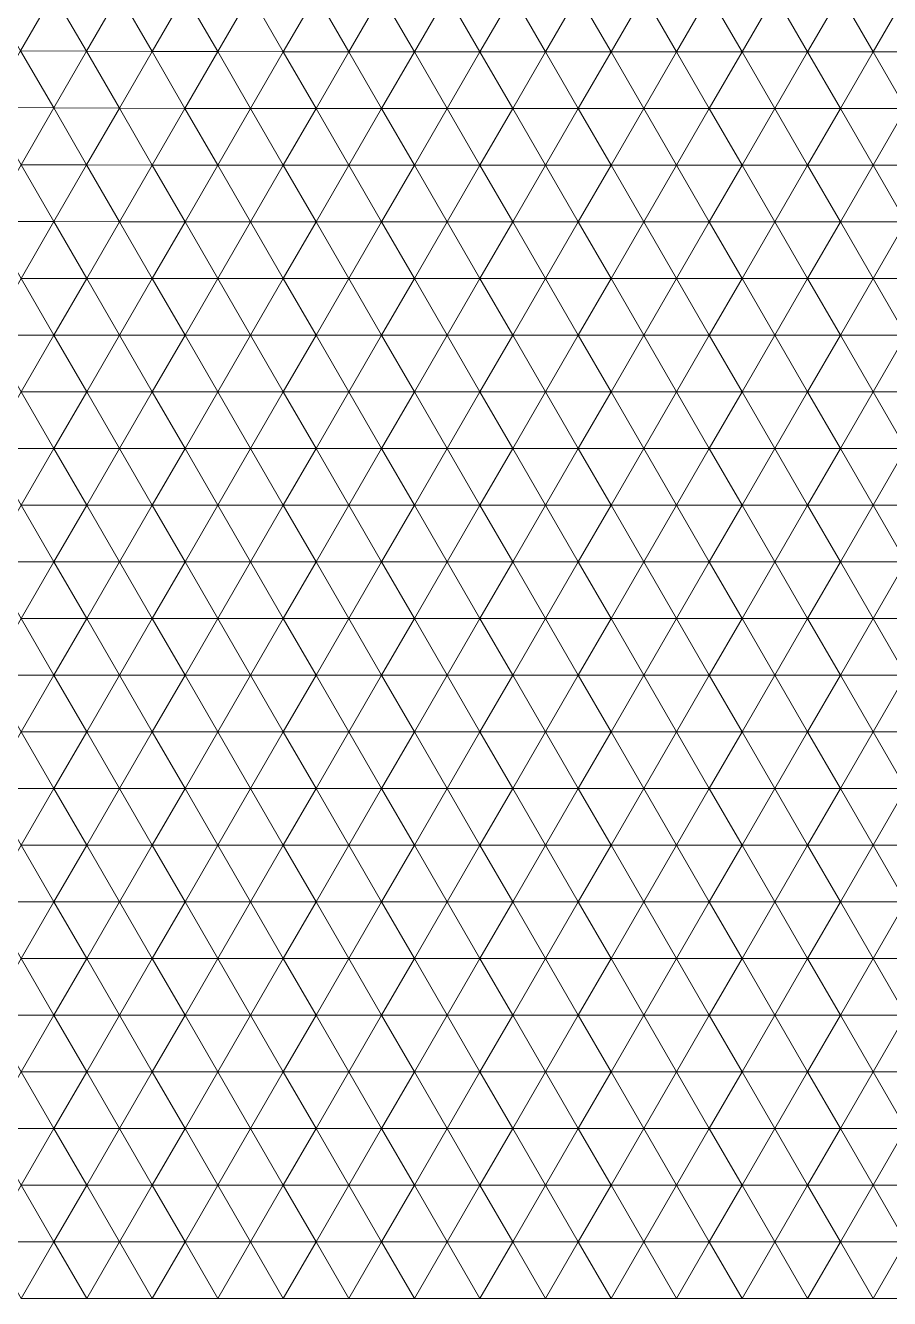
# Model space of a CAD drawing. Extents: x 1.2 to 53.9, y -43.5 to 3.2.
# Drawn here: x 6.82 to 9.461, y -43.174 to -39.283 of the extents above; entities that cross this region are included whole.
import ezdxf

# ---------------------------------------------------------------- set-up
doc = ezdxf.new("R2010")
doc.units = 0
doc.header["$MEASUREMENT"] = 0
doc.layers.add('layer', color=7, linetype='Continuous')

msp = doc.modelspace()

# ---------------------------------------------------------------- linework, layer by layer
at = {"layer": 'layer', "color": 47, "lineweight": 9}
for points in [[(6.7027, -39.1849), (6.8048, -39.3608), (6.9047, -39.1874)], [(6.8048, -39.3608), (7.0061, -39.3622), (6.9047, -39.1874)], [(6.9047, -39.1874), (7.0061, -39.3622), (7.1061, -39.1889)], [(7.0061, -39.3622), (7.2069, -39.363), (7.1061, -39.1889)], [(7.1061, -39.1889), (7.2069, -39.363), (7.307, -39.1898)], [(7.2069, -39.363), (7.4075, -39.3634), (7.307, -39.1898)], [(7.307, -39.1898), (7.4075, -39.3634), (7.5076, -39.1902)], [(7.4075, -39.3634), (7.6079, -39.3636), (7.5076, -39.1902)], [(7.5076, -39.1902), (7.6079, -39.3636), (7.708, -39.1904)], [(7.6079, -39.3636), (7.8082, -39.3637), (7.708, -39.1904)], [(7.708, -39.1904), (7.8082, -39.3637), (7.9083, -39.1905)], [(7.8082, -39.3637), (8.0085, -39.3638), (7.9083, -39.1905)], [(7.9083, -39.1905), (8.0085, -39.3638), (8.1087, -39.1905)], [(8.0085, -39.3638), (8.2088, -39.3638), (8.1087, -39.1905)], [(8.1087, -39.1905), (8.2088, -39.3638), (8.3089, -39.1906)], [(8.2088, -39.3638), (8.4091, -39.3638), (8.3089, -39.1906)], [(8.3089, -39.1906), (8.4091, -39.3638), (8.5092, -39.1906)], [(8.4091, -39.3638), (8.6094, -39.3638), (8.5092, -39.1906)], [(8.5092, -39.1906), (8.6094, -39.3638), (8.7095, -39.1906)], [(8.6094, -39.3638), (8.8097, -39.3638), (8.7095, -39.1906)], [(8.7095, -39.1906), (8.8097, -39.3638), (8.9098, -39.1906)], [(8.8097, -39.3638), (9.0099, -39.3638), (8.9098, -39.1906)], [(8.9098, -39.1906), (9.0099, -39.3638), (9.1101, -39.1906)], [(9.0099, -39.3638), (9.2102, -39.3638), (9.1101, -39.1906)], [(9.1101, -39.1906), (9.2102, -39.3638), (9.3103, -39.1906)], [(9.2102, -39.3638), (9.4105, -39.3638), (9.3103, -39.1906)], [(9.3103, -39.1906), (9.4105, -39.3638), (9.5105, -39.1906)], [(9.4105, -39.3638), (9.6107, -39.3638), (9.5105, -39.1906)], [(6.705, -39.5345), (6.9061, -39.5356), (6.8048, -39.3608)], [(6.8048, -39.3608), (6.9061, -39.5356), (7.0061, -39.3622)], [(6.9061, -39.5356), (7.1068, -39.5363), (7.0061, -39.3622)], [(7.0061, -39.3622), (7.1068, -39.5363), (7.2069, -39.363)], [(7.1068, -39.5363), (7.3073, -39.5367), (7.2069, -39.363)], [(7.2069, -39.363), (7.3073, -39.5367), (7.4075, -39.3634)], [(7.3073, -39.5367), (7.5077, -39.5369), (7.4075, -39.3634)], [(7.4075, -39.3634), (7.5077, -39.5369), (7.6079, -39.3636)], [(7.5077, -39.5369), (7.7081, -39.5369), (7.6079, -39.3636)], [(7.6079, -39.3636), (7.7081, -39.5369), (7.8082, -39.3637)], [(7.7081, -39.5369), (7.9084, -39.537), (7.8082, -39.3637)], [(7.8082, -39.3637), (7.9084, -39.537), (8.0085, -39.3638)], [(7.9084, -39.537), (8.1087, -39.537), (8.0085, -39.3638)], [(8.0085, -39.3638), (8.1087, -39.537), (8.2088, -39.3638)], [(8.1087, -39.537), (8.3089, -39.537), (8.2088, -39.3638)], [(8.2088, -39.3638), (8.3089, -39.537), (8.4091, -39.3638)], [(8.3089, -39.537), (8.5092, -39.537), (8.4091, -39.3638)], [(8.4091, -39.3638), (8.5092, -39.537), (8.6094, -39.3638)], [(8.5092, -39.537), (8.7095, -39.537), (8.6094, -39.3638)], [(8.6094, -39.3638), (8.7095, -39.537), (8.8097, -39.3638)], [(8.7095, -39.537), (8.9098, -39.537), (8.8097, -39.3638)], [(8.8097, -39.3638), (8.9098, -39.537), (9.0099, -39.3638)], [(8.9098, -39.537), (9.1101, -39.537), (9.0099, -39.3638)], [(9.0099, -39.3638), (9.1101, -39.537), (9.2102, -39.3638)], [(9.1101, -39.537), (9.3103, -39.537), (9.2102, -39.3638)], [(9.2102, -39.3638), (9.3103, -39.537), (9.4105, -39.3638)], [(9.3103, -39.537), (9.5106, -39.537), (9.4105, -39.3638)], [(9.4105, -39.3638), (9.5106, -39.537), (9.6107, -39.3638)], [(6.705, -39.5345), (6.8062, -39.7091), (6.9061, -39.5356)], [(6.8062, -39.7091), (7.0068, -39.7096), (6.9061, -39.5356)], [(6.9061, -39.5356), (7.0068, -39.7096), (7.1068, -39.5363)], [(7.0068, -39.7096), (7.2072, -39.7099), (7.1068, -39.5363)], [(7.1068, -39.5363), (7.2072, -39.7099), (7.3073, -39.5367)], [(7.2072, -39.7099), (7.4076, -39.7101), (7.3073, -39.5367)], [(7.3073, -39.5367), (7.4076, -39.7101), (7.5077, -39.5369)], [(7.4076, -39.7101), (7.6079, -39.7102), (7.5077, -39.5369)], [(7.5077, -39.5369), (7.6079, -39.7102), (7.7081, -39.5369)], [(7.6079, -39.7102), (7.8082, -39.7102), (7.7081, -39.5369)], [(7.7081, -39.5369), (7.8082, -39.7102), (7.9084, -39.537)], [(7.8082, -39.7102), (8.0085, -39.7102), (7.9084, -39.537)], [(7.9084, -39.537), (8.0085, -39.7102), (8.1087, -39.537)], [(8.0085, -39.7102), (8.2088, -39.7102), (8.1087, -39.537)], [(8.1087, -39.537), (8.2088, -39.7102), (8.3089, -39.537)], [(8.2088, -39.7102), (8.4091, -39.7102), (8.3089, -39.537)], [(8.3089, -39.537), (8.4091, -39.7102), (8.5092, -39.537)], [(8.4091, -39.7102), (8.6094, -39.7102), (8.5092, -39.537)], [(8.5092, -39.537), (8.6094, -39.7102), (8.7095, -39.537)], [(8.6094, -39.7102), (8.8097, -39.7102), (8.7095, -39.537)], [(8.7095, -39.537), (8.8097, -39.7102), (8.9098, -39.537)], [(8.8097, -39.7102), (9.0099, -39.7102), (8.9098, -39.537)], [(8.9098, -39.537), (9.0099, -39.7102), (9.1101, -39.537)], [(9.0099, -39.7102), (9.2102, -39.7102), (9.1101, -39.537)], [(9.1101, -39.537), (9.2102, -39.7102), (9.3103, -39.537)], [(9.2102, -39.7102), (9.4105, -39.7102), (9.3103, -39.537)], [(9.3103, -39.537), (9.4105, -39.7102), (9.5106, -39.537)], [(9.4105, -39.7102), (9.6108, -39.7102), (9.5106, -39.537)], [(6.7063, -39.8826), (6.9067, -39.883), (6.8062, -39.7091)], [(6.8062, -39.7091), (6.9067, -39.883), (7.0068, -39.7096)], [(6.9067, -39.883), (7.1071, -39.8832), (7.0068, -39.7096)], [(7.0068, -39.7096), (7.1071, -39.8832), (7.2072, -39.7099)], [(7.1071, -39.8832), (7.3075, -39.8833), (7.2072, -39.7099)], [(7.2072, -39.7099), (7.3075, -39.8833), (7.4076, -39.7101)], [(7.3075, -39.8833), (7.5078, -39.8834), (7.4076, -39.7101)], [(7.4076, -39.7101), (7.5078, -39.8834), (7.6079, -39.7102)], [(7.5078, -39.8834), (7.7081, -39.8834), (7.6079, -39.7102)], [(7.6079, -39.7102), (7.7081, -39.8834), (7.8082, -39.7102)], [(7.7081, -39.8834), (7.9084, -39.8834), (7.8082, -39.7102)], [(7.8082, -39.7102), (7.9084, -39.8834), (8.0085, -39.7102)], [(7.9084, -39.8834), (8.1087, -39.8834), (8.0085, -39.7102)], [(8.0085, -39.7102), (8.1087, -39.8834), (8.2088, -39.7102)], [(8.1087, -39.8834), (8.3089, -39.8834), (8.2088, -39.7102)], [(8.2088, -39.7102), (8.3089, -39.8834), (8.4091, -39.7102)], [(8.3089, -39.8834), (8.5092, -39.8834), (8.4091, -39.7102)], [(8.4091, -39.7102), (8.5092, -39.8834), (8.6094, -39.7102)], [(8.5092, -39.8834), (8.7095, -39.8834), (8.6094, -39.7102)], [(8.6094, -39.7102), (8.7095, -39.8834), (8.8097, -39.7102)], [(8.7095, -39.8834), (8.9098, -39.8834), (8.8097, -39.7102)], [(8.8097, -39.7102), (8.9098, -39.8834), (9.0099, -39.7102)], [(8.9098, -39.8834), (9.1101, -39.8834), (9.0099, -39.7102)], [(9.0099, -39.7102), (9.1101, -39.8834), (9.2102, -39.7102)], [(9.1101, -39.8834), (9.3104, -39.8834), (9.2102, -39.7102)], [(9.2102, -39.7102), (9.3104, -39.8834), (9.4105, -39.7102)], [(9.3104, -39.8834), (9.5106, -39.8834), (9.4105, -39.7102)], [(9.4105, -39.7102), (9.5106, -39.8834), (9.6108, -39.7102)], [(6.7063, -39.8826), (6.8067, -40.0563), (6.9067, -39.883)], [(6.8067, -40.0563), (7.007, -40.0564), (6.9067, -39.883)], [(6.9067, -39.883), (7.007, -40.0564), (7.1071, -39.8832)], [(7.007, -40.0564), (7.2073, -40.0565), (7.1071, -39.8832)], [(7.1071, -39.8832), (7.2073, -40.0565), (7.3075, -39.8833)], [(7.2073, -40.0565), (7.4077, -40.0566), (7.3075, -39.8833)], [(7.3075, -39.8833), (7.4077, -40.0566), (7.5078, -39.8834)], [(7.4077, -40.0566), (7.6079, -40.0566), (7.5078, -39.8834)], [(7.5078, -39.8834), (7.6079, -40.0566), (7.7081, -39.8834)], [(7.6079, -40.0566), (7.8082, -40.0566), (7.7081, -39.8834)], [(7.7081, -39.8834), (7.8082, -40.0566), (7.9084, -39.8834)], [(7.8082, -40.0566), (8.0085, -40.0566), (7.9084, -39.8834)], [(7.9084, -39.8834), (8.0085, -40.0566), (8.1087, -39.8834)], [(8.0085, -40.0566), (8.2088, -40.0566), (8.1087, -39.8834)], [(8.1087, -39.8834), (8.2088, -40.0566), (8.3089, -39.8834)], [(8.2088, -40.0566), (8.4091, -40.0566), (8.3089, -39.8834)], [(8.3089, -39.8834), (8.4091, -40.0566), (8.5092, -39.8834)], [(8.4091, -40.0566), (8.6094, -40.0566), (8.5092, -39.8834)], [(8.5092, -39.8834), (8.6094, -40.0566), (8.7095, -39.8834)], [(8.6094, -40.0566), (8.8097, -40.0566), (8.7095, -39.8834)], [(8.7095, -39.8834), (8.8097, -40.0566), (8.9098, -39.8834)], [(8.8097, -40.0566), (9.0099, -40.0566), (8.9098, -39.8834)], [(8.9098, -39.8834), (9.0099, -40.0566), (9.1101, -39.8834)], [(9.0099, -40.0566), (9.2102, -40.0566), (9.1101, -39.8834)], [(9.1101, -39.8834), (9.2102, -40.0566), (9.3104, -39.8834)], [(9.2102, -40.0566), (9.4105, -40.0566), (9.3104, -39.8834)], [(9.3104, -39.8834), (9.4105, -40.0566), (9.5106, -39.8834)], [(9.4105, -40.0566), (9.6108, -40.0566), (9.5106, -39.8834)], [(6.7066, -40.2296), (6.9069, -40.2297), (6.8067, -40.0563)], [(6.8067, -40.0563), (6.9069, -40.2297), (7.007, -40.0564)], [(6.9069, -40.2297), (7.1072, -40.2298), (7.007, -40.0564)], [(7.007, -40.0564), (7.1072, -40.2298), (7.2073, -40.0565)], [(7.1072, -40.2298), (7.3075, -40.2298), (7.2073, -40.0565)], [(7.2073, -40.0565), (7.3075, -40.2298), (7.4077, -40.0566)], [(7.3075, -40.2298), (7.5078, -40.2298), (7.4077, -40.0566)], [(7.4077, -40.0566), (7.5078, -40.2298), (7.6079, -40.0566)], [(7.5078, -40.2298), (7.7081, -40.2298), (7.6079, -40.0566)], [(7.6079, -40.0566), (7.7081, -40.2298), (7.8082, -40.0566)], [(7.7081, -40.2298), (7.9084, -40.2298), (7.8082, -40.0566)], [(7.8082, -40.0566), (7.9084, -40.2298), (8.0085, -40.0566)], [(7.9084, -40.2298), (8.1087, -40.2298), (8.0085, -40.0566)], [(8.0085, -40.0566), (8.1087, -40.2298), (8.2088, -40.0566)], [(8.1087, -40.2298), (8.3089, -40.2298), (8.2088, -40.0566)], [(8.2088, -40.0566), (8.3089, -40.2298), (8.4091, -40.0566)], [(8.3089, -40.2298), (8.5092, -40.2298), (8.4091, -40.0566)], [(8.4091, -40.0566), (8.5092, -40.2298), (8.6094, -40.0566)], [(8.5092, -40.2298), (8.7095, -40.2298), (8.6094, -40.0566)], [(8.6094, -40.0566), (8.7095, -40.2298), (8.8097, -40.0566)], [(8.7095, -40.2298), (8.9098, -40.2298), (8.8097, -40.0566)], [(8.8097, -40.0566), (8.9098, -40.2298), (9.0099, -40.0566)], [(8.9098, -40.2298), (9.1101, -40.2298), (9.0099, -40.0566)], [(9.0099, -40.0566), (9.1101, -40.2298), (9.2102, -40.0566)], [(9.1101, -40.2298), (9.3104, -40.2298), (9.2102, -40.0566)], [(9.2102, -40.0566), (9.3104, -40.2298), (9.4105, -40.0566)], [(9.3104, -40.2298), (9.5107, -40.2298), (9.4105, -40.0566)], [(9.4105, -40.0566), (9.5107, -40.2298), (9.6108, -40.0566)], [(6.7066, -40.2296), (6.8068, -40.4029), (6.9069, -40.2297)], [(6.8068, -40.4029), (7.0071, -40.403), (6.9069, -40.2297)], [(6.9069, -40.2297), (7.0071, -40.403), (7.1072, -40.2298)], [(7.0071, -40.403), (7.2074, -40.403), (7.1072, -40.2298)], [(7.1072, -40.2298), (7.2074, -40.403), (7.3075, -40.2298)], [(7.2074, -40.403), (7.4077, -40.403), (7.3075, -40.2298)], [(7.3075, -40.2298), (7.4077, -40.403), (7.5078, -40.2298)], [(7.4077, -40.403), (7.6079, -40.403), (7.5078, -40.2298)], [(7.5078, -40.2298), (7.6079, -40.403), (7.7081, -40.2298)], [(7.6079, -40.403), (7.8082, -40.403), (7.7081, -40.2298)], [(7.7081, -40.2298), (7.8082, -40.403), (7.9084, -40.2298)], [(7.8082, -40.403), (8.0085, -40.403), (7.9084, -40.2298)], [(7.9084, -40.2298), (8.0085, -40.403), (8.1087, -40.2298)], [(8.0085, -40.403), (8.2088, -40.403), (8.1087, -40.2298)], [(8.1087, -40.2298), (8.2088, -40.403), (8.3089, -40.2298)], [(8.2088, -40.403), (8.4091, -40.403), (8.3089, -40.2298)], [(8.3089, -40.2298), (8.4091, -40.403), (8.5092, -40.2298)], [(8.4091, -40.403), (8.6094, -40.403), (8.5092, -40.2298)], [(8.5092, -40.2298), (8.6094, -40.403), (8.7095, -40.2298)], [(8.6094, -40.403), (8.8097, -40.403), (8.7095, -40.2298)], [(8.7095, -40.2298), (8.8097, -40.403), (8.9098, -40.2298)], [(8.8097, -40.403), (9.0099, -40.403), (8.9098, -40.2298)], [(8.9098, -40.2298), (9.0099, -40.403), (9.1101, -40.2298)], [(9.0099, -40.403), (9.2102, -40.403), (9.1101, -40.2298)], [(9.1101, -40.2298), (9.2102, -40.403), (9.3104, -40.2298)], [(9.2102, -40.403), (9.4105, -40.403), (9.3104, -40.2298)], [(9.3104, -40.2298), (9.4105, -40.403), (9.5107, -40.2298)], [(9.4105, -40.403), (9.6108, -40.403), (9.5107, -40.2298)], [(6.7067, -40.5762), (6.907, -40.5762), (6.8068, -40.4029)], [(6.8068, -40.4029), (6.907, -40.5762), (7.0071, -40.403)], [(6.907, -40.5762), (7.1072, -40.5762), (7.0071, -40.403)], [(7.0071, -40.403), (7.1072, -40.5762), (7.2074, -40.403)], [(7.1072, -40.5762), (7.3075, -40.5762), (7.2074, -40.403)], [(7.2074, -40.403), (7.3075, -40.5762), (7.4077, -40.403)], [(7.3075, -40.5762), (7.5078, -40.5762), (7.4077, -40.403)], [(7.4077, -40.403), (7.5078, -40.5762), (7.6079, -40.403)], [(7.5078, -40.5762), (7.7081, -40.5762), (7.6079, -40.403)], [(7.6079, -40.403), (7.7081, -40.5762), (7.8082, -40.403)], [(7.7081, -40.5762), (7.9084, -40.5762), (7.8082, -40.403)], [(7.8082, -40.403), (7.9084, -40.5762), (8.0085, -40.403)], [(7.9084, -40.5762), (8.1087, -40.5762), (8.0085, -40.403)], [(8.0085, -40.403), (8.1087, -40.5762), (8.2088, -40.403)], [(8.1087, -40.5762), (8.3089, -40.5762), (8.2088, -40.403)], [(8.2088, -40.403), (8.3089, -40.5762), (8.4091, -40.403)], [(8.3089, -40.5762), (8.5092, -40.5762), (8.4091, -40.403)], [(8.4091, -40.403), (8.5092, -40.5762), (8.6094, -40.403)], [(8.5092, -40.5762), (8.7095, -40.5762), (8.6094, -40.403)], [(8.6094, -40.403), (8.7095, -40.5762), (8.8097, -40.403)], [(8.7095, -40.5762), (8.9098, -40.5762), (8.8097, -40.403)], [(8.8097, -40.403), (8.9098, -40.5762), (9.0099, -40.403)], [(8.9098, -40.5762), (9.1101, -40.5762), (9.0099, -40.403)], [(9.0099, -40.403), (9.1101, -40.5762), (9.2102, -40.403)], [(9.1101, -40.5762), (9.3104, -40.5762), (9.2102, -40.403)], [(9.2102, -40.403), (9.3104, -40.5762), (9.4105, -40.403)], [(9.3104, -40.5762), (9.5107, -40.5762), (9.4105, -40.403)], [(9.4105, -40.403), (9.5107, -40.5762), (9.6108, -40.403)], [(6.7067, -40.5762), (6.8068, -40.7494), (6.907, -40.5762)], [(6.8068, -40.7494), (7.0071, -40.7494), (6.907, -40.5762)], [(6.907, -40.5762), (7.0071, -40.7494), (7.1072, -40.5762)], [(7.0071, -40.7494), (7.2074, -40.7494), (7.1072, -40.5762)], [(7.1072, -40.5762), (7.2074, -40.7494), (7.3075, -40.5762)], [(7.2074, -40.7494), (7.4077, -40.7494), (7.3075, -40.5762)], [(7.3075, -40.5762), (7.4077, -40.7494), (7.5078, -40.5762)], [(7.4077, -40.7494), (7.6079, -40.7494), (7.5078, -40.5762)], [(7.5078, -40.5762), (7.6079, -40.7494), (7.7081, -40.5762)], [(7.6079, -40.7494), (7.8082, -40.7494), (7.7081, -40.5762)], [(7.7081, -40.5762), (7.8082, -40.7494), (7.9084, -40.5762)], [(7.8082, -40.7494), (8.0085, -40.7494), (7.9084, -40.5762)], [(7.9084, -40.5762), (8.0085, -40.7494), (8.1087, -40.5762)], [(8.0085, -40.7494), (8.2088, -40.7494), (8.1087, -40.5762)], [(8.1087, -40.5762), (8.2088, -40.7494), (8.3089, -40.5762)], [(8.2088, -40.7494), (8.4091, -40.7494), (8.3089, -40.5762)], [(8.3089, -40.5762), (8.4091, -40.7494), (8.5092, -40.5762)], [(8.4091, -40.7494), (8.6094, -40.7494), (8.5092, -40.5762)], [(8.5092, -40.5762), (8.6094, -40.7494), (8.7095, -40.5762)], [(8.6094, -40.7494), (8.8097, -40.7494), (8.7095, -40.5762)], [(8.7095, -40.5762), (8.8097, -40.7494), (8.9098, -40.5762)], [(8.8097, -40.7494), (9.0099, -40.7494), (8.9098, -40.5762)], [(8.9098, -40.5762), (9.0099, -40.7494), (9.1101, -40.5762)], [(9.0099, -40.7494), (9.2102, -40.7494), (9.1101, -40.5762)], [(9.1101, -40.5762), (9.2102, -40.7494), (9.3104, -40.5762)], [(9.2102, -40.7494), (9.4105, -40.7494), (9.3104, -40.5762)], [(9.3104, -40.5762), (9.4105, -40.7494), (9.5107, -40.5762)], [(9.4105, -40.7494), (9.6108, -40.7494), (9.5107, -40.5762)], [(6.7067, -40.9226), (6.907, -40.9226), (6.8068, -40.7494)], [(6.8068, -40.7494), (6.907, -40.9226), (7.0071, -40.7494)], [(6.907, -40.9226), (7.1072, -40.9226), (7.0071, -40.7494)], [(7.0071, -40.7494), (7.1072, -40.9226), (7.2074, -40.7494)], [(7.1072, -40.9226), (7.3075, -40.9226), (7.2074, -40.7494)], [(7.2074, -40.7494), (7.3075, -40.9226), (7.4077, -40.7494)], [(7.3075, -40.9226), (7.5078, -40.9226), (7.4077, -40.7494)], [(7.4077, -40.7494), (7.5078, -40.9226), (7.6079, -40.7494)], [(7.5078, -40.9226), (7.7081, -40.9226), (7.6079, -40.7494)], [(7.6079, -40.7494), (7.7081, -40.9226), (7.8082, -40.7494)], [(7.7081, -40.9226), (7.9084, -40.9226), (7.8082, -40.7494)], [(7.8082, -40.7494), (7.9084, -40.9226), (8.0085, -40.7494)], [(7.9084, -40.9226), (8.1087, -40.9226), (8.0085, -40.7494)], [(8.0085, -40.7494), (8.1087, -40.9226), (8.2088, -40.7494)], [(8.1087, -40.9226), (8.3089, -40.9226), (8.2088, -40.7494)], [(8.2088, -40.7494), (8.3089, -40.9226), (8.4091, -40.7494)], [(8.3089, -40.9226), (8.5092, -40.9226), (8.4091, -40.7494)], [(8.4091, -40.7494), (8.5092, -40.9226), (8.6094, -40.7494)], [(8.5092, -40.9226), (8.7095, -40.9226), (8.6094, -40.7494)], [(8.6094, -40.7494), (8.7095, -40.9226), (8.8097, -40.7494)], [(8.7095, -40.9226), (8.9098, -40.9226), (8.8097, -40.7494)], [(8.8097, -40.7494), (8.9098, -40.9226), (9.0099, -40.7494)], [(8.9098, -40.9226), (9.1101, -40.9226), (9.0099, -40.7494)], [(9.0099, -40.7494), (9.1101, -40.9226), (9.2102, -40.7494)], [(9.1101, -40.9226), (9.3104, -40.9226), (9.2102, -40.7494)], [(9.2102, -40.7494), (9.3104, -40.9226), (9.4105, -40.7494)], [(9.3104, -40.9226), (9.5107, -40.9226), (9.4105, -40.7494)], [(9.4105, -40.7494), (9.5107, -40.9226), (9.6108, -40.7494)], [(6.7067, -40.9226), (6.8068, -41.0958), (6.907, -40.9226)], [(6.8068, -41.0958), (7.0071, -41.0958), (6.907, -40.9226)], [(6.907, -40.9226), (7.0071, -41.0958), (7.1072, -40.9226)], [(7.0071, -41.0958), (7.2074, -41.0958), (7.1072, -40.9226)], [(7.1072, -40.9226), (7.2074, -41.0958), (7.3075, -40.9226)], [(7.2074, -41.0958), (7.4077, -41.0958), (7.3075, -40.9226)], [(7.3075, -40.9226), (7.4077, -41.0958), (7.5078, -40.9226)], [(7.4077, -41.0958), (7.6079, -41.0958), (7.5078, -40.9226)], [(7.5078, -40.9226), (7.6079, -41.0958), (7.7081, -40.9226)], [(7.6079, -41.0958), (7.8082, -41.0958), (7.7081, -40.9226)], [(7.7081, -40.9226), (7.8082, -41.0958), (7.9084, -40.9226)], [(7.8082, -41.0958), (8.0085, -41.0958), (7.9084, -40.9226)], [(7.9084, -40.9226), (8.0085, -41.0958), (8.1087, -40.9226)], [(8.0085, -41.0958), (8.2088, -41.0958), (8.1087, -40.9226)], [(8.1087, -40.9226), (8.2088, -41.0958), (8.3089, -40.9226)], [(8.2088, -41.0958), (8.4091, -41.0958), (8.3089, -40.9226)], [(8.3089, -40.9226), (8.4091, -41.0958), (8.5092, -40.9226)], [(8.4091, -41.0958), (8.6094, -41.0958), (8.5092, -40.9226)], [(8.5092, -40.9226), (8.6094, -41.0958), (8.7095, -40.9226)], [(8.6094, -41.0958), (8.8097, -41.0958), (8.7095, -40.9226)], [(8.7095, -40.9226), (8.8097, -41.0958), (8.9098, -40.9226)], [(8.8097, -41.0958), (9.0099, -41.0958), (8.9098, -40.9226)], [(8.9098, -40.9226), (9.0099, -41.0958), (9.1101, -40.9226)], [(9.0099, -41.0958), (9.2102, -41.0958), (9.1101, -40.9226)], [(9.1101, -40.9226), (9.2102, -41.0958), (9.3104, -40.9226)], [(9.2102, -41.0958), (9.4105, -41.0958), (9.3104, -40.9226)], [(9.3104, -40.9226), (9.4105, -41.0958), (9.5107, -40.9226)], [(9.4105, -41.0958), (9.6108, -41.0958), (9.5107, -40.9226)], [(6.7067, -41.269), (6.907, -41.269), (6.8068, -41.0958)], [(6.8068, -41.0958), (6.907, -41.269), (7.0071, -41.0958)], [(6.907, -41.269), (7.1072, -41.269), (7.0071, -41.0958)], [(7.0071, -41.0958), (7.1072, -41.269), (7.2074, -41.0958)], [(7.1072, -41.269), (7.3075, -41.269), (7.2074, -41.0958)], [(7.2074, -41.0958), (7.3075, -41.269), (7.4077, -41.0958)], [(7.3075, -41.269), (7.5078, -41.269), (7.4077, -41.0958)], [(7.4077, -41.0958), (7.5078, -41.269), (7.6079, -41.0958)], [(7.5078, -41.269), (7.7081, -41.269), (7.6079, -41.0958)], [(7.6079, -41.0958), (7.7081, -41.269), (7.8082, -41.0958)], [(7.7081, -41.269), (7.9084, -41.269), (7.8082, -41.0958)], [(7.8082, -41.0958), (7.9084, -41.269), (8.0085, -41.0958)], [(7.9084, -41.269), (8.1087, -41.269), (8.0085, -41.0958)], [(8.0085, -41.0958), (8.1087, -41.269), (8.2088, -41.0958)], [(8.1087, -41.269), (8.3089, -41.269), (8.2088, -41.0958)], [(8.2088, -41.0958), (8.3089, -41.269), (8.4091, -41.0958)], [(8.3089, -41.269), (8.5092, -41.269), (8.4091, -41.0958)], [(8.4091, -41.0958), (8.5092, -41.269), (8.6094, -41.0958)], [(8.5092, -41.269), (8.7095, -41.269), (8.6094, -41.0958)], [(8.6094, -41.0958), (8.7095, -41.269), (8.8097, -41.0958)], [(8.7095, -41.269), (8.9098, -41.269), (8.8097, -41.0958)], [(8.8097, -41.0958), (8.9098, -41.269), (9.0099, -41.0958)], [(8.9098, -41.269), (9.1101, -41.269), (9.0099, -41.0958)], [(9.0099, -41.0958), (9.1101, -41.269), (9.2102, -41.0958)], [(9.1101, -41.269), (9.3104, -41.269), (9.2102, -41.0958)], [(9.2102, -41.0958), (9.3104, -41.269), (9.4105, -41.0958)], [(9.3104, -41.269), (9.5107, -41.269), (9.4105, -41.0958)], [(9.4105, -41.0958), (9.5107, -41.269), (9.6108, -41.0958)], [(6.7067, -41.269), (6.8068, -41.4422), (6.907, -41.269)], [(6.8068, -41.4422), (7.0071, -41.4422), (6.907, -41.269)], [(6.907, -41.269), (7.0071, -41.4422), (7.1072, -41.269)], [(7.0071, -41.4422), (7.2074, -41.4422), (7.1072, -41.269)], [(7.1072, -41.269), (7.2074, -41.4422), (7.3075, -41.269)], [(7.2074, -41.4422), (7.4077, -41.4422), (7.3075, -41.269)], [(7.3075, -41.269), (7.4077, -41.4422), (7.5078, -41.269)], [(7.4077, -41.4422), (7.6079, -41.4422), (7.5078, -41.269)], [(7.5078, -41.269), (7.6079, -41.4422), (7.7081, -41.269)], [(7.6079, -41.4422), (7.8082, -41.4422), (7.7081, -41.269)], [(7.7081, -41.269), (7.8082, -41.4422), (7.9084, -41.269)], [(7.8082, -41.4422), (8.0085, -41.4422), (7.9084, -41.269)], [(7.9084, -41.269), (8.0085, -41.4422), (8.1087, -41.269)], [(8.0085, -41.4422), (8.2088, -41.4422), (8.1087, -41.269)], [(8.1087, -41.269), (8.2088, -41.4422), (8.3089, -41.269)], [(8.2088, -41.4422), (8.4091, -41.4422), (8.3089, -41.269)], [(8.3089, -41.269), (8.4091, -41.4422), (8.5092, -41.269)], [(8.4091, -41.4422), (8.6094, -41.4422), (8.5092, -41.269)], [(8.5092, -41.269), (8.6094, -41.4422), (8.7095, -41.269)], [(8.6094, -41.4422), (8.8097, -41.4422), (8.7095, -41.269)], [(8.7095, -41.269), (8.8097, -41.4422), (8.9098, -41.269)], [(8.8097, -41.4422), (9.0099, -41.4422), (8.9098, -41.269)], [(8.9098, -41.269), (9.0099, -41.4422), (9.1101, -41.269)], [(9.0099, -41.4422), (9.2102, -41.4422), (9.1101, -41.269)], [(9.1101, -41.269), (9.2102, -41.4422), (9.3104, -41.269)], [(9.2102, -41.4422), (9.4105, -41.4422), (9.3104, -41.269)], [(9.3104, -41.269), (9.4105, -41.4422), (9.5107, -41.269)], [(9.4105, -41.4422), (9.6108, -41.4422), (9.5107, -41.269)], [(6.7067, -41.6155), (6.907, -41.6155), (6.8068, -41.4422)], [(6.8068, -41.4422), (6.907, -41.6155), (7.0071, -41.4422)], [(6.907, -41.6155), (7.1072, -41.6155), (7.0071, -41.4422)], [(7.0071, -41.4422), (7.1072, -41.6155), (7.2074, -41.4422)], [(7.1072, -41.6155), (7.3075, -41.6155), (7.2074, -41.4422)], [(7.2074, -41.4422), (7.3075, -41.6155), (7.4077, -41.4422)], [(7.3075, -41.6155), (7.5078, -41.6155), (7.4077, -41.4422)], [(7.4077, -41.4422), (7.5078, -41.6155), (7.6079, -41.4422)], [(7.5078, -41.6155), (7.7081, -41.6155), (7.6079, -41.4422)], [(7.6079, -41.4422), (7.7081, -41.6155), (7.8082, -41.4422)], [(7.7081, -41.6155), (7.9084, -41.6155), (7.8082, -41.4422)], [(7.8082, -41.4422), (7.9084, -41.6155), (8.0085, -41.4422)], [(7.9084, -41.6155), (8.1087, -41.6155), (8.0085, -41.4422)], [(8.0085, -41.4422), (8.1087, -41.6155), (8.2088, -41.4422)], [(8.1087, -41.6155), (8.3089, -41.6155), (8.2088, -41.4422)], [(8.2088, -41.4422), (8.3089, -41.6155), (8.4091, -41.4422)], [(8.3089, -41.6155), (8.5092, -41.6155), (8.4091, -41.4422)], [(8.4091, -41.4422), (8.5092, -41.6155), (8.6094, -41.4422)], [(8.5092, -41.6155), (8.7095, -41.6155), (8.6094, -41.4422)], [(8.6094, -41.4422), (8.7095, -41.6155), (8.8097, -41.4422)], [(8.7095, -41.6155), (8.9098, -41.6155), (8.8097, -41.4422)], [(8.8097, -41.4422), (8.9098, -41.6155), (9.0099, -41.4422)], [(8.9098, -41.6155), (9.1101, -41.6155), (9.0099, -41.4422)], [(9.0099, -41.4422), (9.1101, -41.6155), (9.2102, -41.4422)], [(9.1101, -41.6155), (9.3104, -41.6155), (9.2102, -41.4422)], [(9.2102, -41.4422), (9.3104, -41.6155), (9.4105, -41.4422)], [(9.3104, -41.6155), (9.5107, -41.6155), (9.4105, -41.4422)], [(9.4105, -41.4422), (9.5107, -41.6155), (9.6108, -41.4422)], [(6.7067, -41.6155), (6.8068, -41.7887), (6.907, -41.6155)], [(6.8068, -41.7887), (7.0071, -41.7887), (6.907, -41.6155)], [(6.907, -41.6155), (7.0071, -41.7887), (7.1072, -41.6155)], [(7.0071, -41.7887), (7.2074, -41.7887), (7.1072, -41.6155)], [(7.1072, -41.6155), (7.2074, -41.7887), (7.3075, -41.6155)], [(7.2074, -41.7887), (7.4077, -41.7887), (7.3075, -41.6155)], [(7.3075, -41.6155), (7.4077, -41.7887), (7.5078, -41.6155)], [(7.4077, -41.7887), (7.6079, -41.7887), (7.5078, -41.6155)], [(7.5078, -41.6155), (7.6079, -41.7887), (7.7081, -41.6155)], [(7.6079, -41.7887), (7.8082, -41.7887), (7.7081, -41.6155)], [(7.7081, -41.6155), (7.8082, -41.7887), (7.9084, -41.6155)], [(7.8082, -41.7887), (8.0085, -41.7887), (7.9084, -41.6155)], [(7.9084, -41.6155), (8.0085, -41.7887), (8.1087, -41.6155)], [(8.0085, -41.7887), (8.2088, -41.7887), (8.1087, -41.6155)], [(8.1087, -41.6155), (8.2088, -41.7887), (8.3089, -41.6155)], [(8.2088, -41.7887), (8.4091, -41.7887), (8.3089, -41.6155)], [(8.3089, -41.6155), (8.4091, -41.7887), (8.5092, -41.6155)], [(8.4091, -41.7887), (8.6094, -41.7887), (8.5092, -41.6155)], [(8.5092, -41.6155), (8.6094, -41.7887), (8.7095, -41.6155)], [(8.6094, -41.7887), (8.8097, -41.7887), (8.7095, -41.6155)], [(8.7095, -41.6155), (8.8097, -41.7887), (8.9098, -41.6155)], [(8.8097, -41.7887), (9.0099, -41.7887), (8.9098, -41.6155)], [(8.9098, -41.6155), (9.0099, -41.7887), (9.1101, -41.6155)], [(9.0099, -41.7887), (9.2102, -41.7887), (9.1101, -41.6155)], [(9.1101, -41.6155), (9.2102, -41.7887), (9.3104, -41.6155)], [(9.2102, -41.7887), (9.4105, -41.7887), (9.3104, -41.6155)], [(9.3104, -41.6155), (9.4105, -41.7887), (9.5107, -41.6155)], [(9.4105, -41.7887), (9.6108, -41.7887), (9.5107, -41.6155)], [(6.7067, -41.9619), (6.907, -41.9619), (6.8068, -41.7887)], [(6.8068, -41.7887), (6.907, -41.9619), (7.0071, -41.7887)], [(6.907, -41.9619), (7.1072, -41.9619), (7.0071, -41.7887)], [(7.0071, -41.7887), (7.1072, -41.9619), (7.2074, -41.7887)], [(7.1072, -41.9619), (7.3075, -41.9619), (7.2074, -41.7887)], [(7.2074, -41.7887), (7.3075, -41.9619), (7.4077, -41.7887)], [(7.3075, -41.9619), (7.5078, -41.9619), (7.4077, -41.7887)], [(7.4077, -41.7887), (7.5078, -41.9619), (7.6079, -41.7887)], [(7.5078, -41.9619), (7.7081, -41.9619), (7.6079, -41.7887)], [(7.6079, -41.7887), (7.7081, -41.9619), (7.8082, -41.7887)], [(7.7081, -41.9619), (7.9084, -41.9619), (7.8082, -41.7887)], [(7.8082, -41.7887), (7.9084, -41.9619), (8.0085, -41.7887)], [(7.9084, -41.9619), (8.1087, -41.9619), (8.0085, -41.7887)], [(8.0085, -41.7887), (8.1087, -41.9619), (8.2088, -41.7887)], [(8.1087, -41.9619), (8.3089, -41.9619), (8.2088, -41.7887)], [(8.2088, -41.7887), (8.3089, -41.9619), (8.4091, -41.7887)], [(8.3089, -41.9619), (8.5092, -41.9619), (8.4091, -41.7887)], [(8.4091, -41.7887), (8.5092, -41.9619), (8.6094, -41.7887)], [(8.5092, -41.9619), (8.7095, -41.9619), (8.6094, -41.7887)], [(8.6094, -41.7887), (8.7095, -41.9619), (8.8097, -41.7887)], [(8.7095, -41.9619), (8.9098, -41.9619), (8.8097, -41.7887)], [(8.8097, -41.7887), (8.9098, -41.9619), (9.0099, -41.7887)], [(8.9098, -41.9619), (9.1101, -41.9619), (9.0099, -41.7887)], [(9.0099, -41.7887), (9.1101, -41.9619), (9.2102, -41.7887)], [(9.1101, -41.9619), (9.3104, -41.9619), (9.2102, -41.7887)], [(9.2102, -41.7887), (9.3104, -41.9619), (9.4105, -41.7887)], [(9.3104, -41.9619), (9.5107, -41.9619), (9.4105, -41.7887)], [(9.4105, -41.7887), (9.5107, -41.9619), (9.6108, -41.7887)], [(6.7067, -41.9619), (6.8068, -42.1351), (6.907, -41.9619)], [(6.8068, -42.1351), (7.0071, -42.1351), (6.907, -41.9619)], [(6.907, -41.9619), (7.0071, -42.1351), (7.1072, -41.9619)], [(7.0071, -42.1351), (7.2074, -42.1351), (7.1072, -41.9619)], [(7.1072, -41.9619), (7.2074, -42.1351), (7.3075, -41.9619)], [(7.2074, -42.1351), (7.4077, -42.1351), (7.3075, -41.9619)], [(7.3075, -41.9619), (7.4077, -42.1351), (7.5078, -41.9619)], [(7.4077, -42.1351), (7.6079, -42.1351), (7.5078, -41.9619)], [(7.5078, -41.9619), (7.6079, -42.1351), (7.7081, -41.9619)], [(7.6079, -42.1351), (7.8082, -42.1351), (7.7081, -41.9619)], [(7.7081, -41.9619), (7.8082, -42.1351), (7.9084, -41.9619)], [(7.8082, -42.1351), (8.0085, -42.1351), (7.9084, -41.9619)], [(7.9084, -41.9619), (8.0085, -42.1351), (8.1087, -41.9619)], [(8.0085, -42.1351), (8.2088, -42.1351), (8.1087, -41.9619)], [(8.1087, -41.9619), (8.2088, -42.1351), (8.3089, -41.9619)], [(8.2088, -42.1351), (8.4091, -42.1351), (8.3089, -41.9619)], [(8.3089, -41.9619), (8.4091, -42.1351), (8.5092, -41.9619)], [(8.4091, -42.1351), (8.6094, -42.1351), (8.5092, -41.9619)], [(8.5092, -41.9619), (8.6094, -42.1351), (8.7095, -41.9619)], [(8.6094, -42.1351), (8.8097, -42.1351), (8.7095, -41.9619)], [(8.7095, -41.9619), (8.8097, -42.1351), (8.9098, -41.9619)], [(8.8097, -42.1351), (9.0099, -42.1351), (8.9098, -41.9619)], [(8.9098, -41.9619), (9.0099, -42.1351), (9.1101, -41.9619)], [(9.0099, -42.1351), (9.2102, -42.1351), (9.1101, -41.9619)], [(9.1101, -41.9619), (9.2102, -42.1351), (9.3104, -41.9619)], [(9.2102, -42.1351), (9.4105, -42.1351), (9.3104, -41.9619)], [(9.3104, -41.9619), (9.4105, -42.1351), (9.5107, -41.9619)], [(9.4105, -42.1351), (9.6108, -42.1351), (9.5107, -41.9619)], [(6.7067, -42.3083), (6.907, -42.3083), (6.8068, -42.1351)], [(6.8068, -42.1351), (6.907, -42.3083), (7.0071, -42.1351)], [(6.907, -42.3083), (7.1072, -42.3083), (7.0071, -42.1351)], [(7.0071, -42.1351), (7.1072, -42.3083), (7.2074, -42.1351)], [(7.1072, -42.3083), (7.3075, -42.3083), (7.2074, -42.1351)], [(7.2074, -42.1351), (7.3075, -42.3083), (7.4077, -42.1351)], [(7.3075, -42.3083), (7.5078, -42.3083), (7.4077, -42.1351)], [(7.4077, -42.1351), (7.5078, -42.3083), (7.6079, -42.1351)], [(7.5078, -42.3083), (7.7081, -42.3083), (7.6079, -42.1351)], [(7.6079, -42.1351), (7.7081, -42.3083), (7.8082, -42.1351)], [(7.7081, -42.3083), (7.9084, -42.3083), (7.8082, -42.1351)], [(7.8082, -42.1351), (7.9084, -42.3083), (8.0085, -42.1351)], [(7.9084, -42.3083), (8.1087, -42.3083), (8.0085, -42.1351)], [(8.0085, -42.1351), (8.1087, -42.3083), (8.2088, -42.1351)], [(8.1087, -42.3083), (8.3089, -42.3083), (8.2088, -42.1351)], [(8.2088, -42.1351), (8.3089, -42.3083), (8.4091, -42.1351)], [(8.3089, -42.3083), (8.5092, -42.3083), (8.4091, -42.1351)], [(8.4091, -42.1351), (8.5092, -42.3083), (8.6094, -42.1351)], [(8.5092, -42.3083), (8.7095, -42.3083), (8.6094, -42.1351)], [(8.6094, -42.1351), (8.7095, -42.3083), (8.8097, -42.1351)], [(8.7095, -42.3083), (8.9098, -42.3083), (8.8097, -42.1351)], [(8.8097, -42.1351), (8.9098, -42.3083), (9.0099, -42.1351)], [(8.9098, -42.3083), (9.1101, -42.3083), (9.0099, -42.1351)], [(9.0099, -42.1351), (9.1101, -42.3083), (9.2102, -42.1351)], [(9.1101, -42.3083), (9.3104, -42.3083), (9.2102, -42.1351)], [(9.2102, -42.1351), (9.3104, -42.3083), (9.4105, -42.1351)], [(9.3104, -42.3083), (9.5107, -42.3083), (9.4105, -42.1351)], [(9.4105, -42.1351), (9.5107, -42.3083), (9.6108, -42.1351)], [(6.7067, -42.3083), (6.8068, -42.4815), (6.907, -42.3083)], [(6.8068, -42.4815), (7.0071, -42.4815), (6.907, -42.3083)], [(6.907, -42.3083), (7.0071, -42.4815), (7.1072, -42.3083)], [(7.0071, -42.4815), (7.2074, -42.4815), (7.1072, -42.3083)], [(7.1072, -42.3083), (7.2074, -42.4815), (7.3075, -42.3083)], [(7.2074, -42.4815), (7.4077, -42.4815), (7.3075, -42.3083)], [(7.3075, -42.3083), (7.4077, -42.4815), (7.5078, -42.3083)], [(7.4077, -42.4815), (7.6079, -42.4815), (7.5078, -42.3083)], [(7.5078, -42.3083), (7.6079, -42.4815), (7.7081, -42.3083)], [(7.6079, -42.4815), (7.8082, -42.4815), (7.7081, -42.3083)], [(7.7081, -42.3083), (7.8082, -42.4815), (7.9084, -42.3083)], [(7.8082, -42.4815), (8.0085, -42.4815), (7.9084, -42.3083)], [(7.9084, -42.3083), (8.0085, -42.4815), (8.1087, -42.3083)], [(8.0085, -42.4815), (8.2088, -42.4815), (8.1087, -42.3083)], [(8.1087, -42.3083), (8.2088, -42.4815), (8.3089, -42.3083)], [(8.2088, -42.4815), (8.4091, -42.4815), (8.3089, -42.3083)], [(8.3089, -42.3083), (8.4091, -42.4815), (8.5092, -42.3083)], [(8.4091, -42.4815), (8.6094, -42.4815), (8.5092, -42.3083)], [(8.5092, -42.3083), (8.6094, -42.4815), (8.7095, -42.3083)], [(8.6094, -42.4815), (8.8097, -42.4815), (8.7095, -42.3083)], [(8.7095, -42.3083), (8.8097, -42.4815), (8.9098, -42.3083)], [(8.8097, -42.4815), (9.0099, -42.4815), (8.9098, -42.3083)], [(8.9098, -42.3083), (9.0099, -42.4815), (9.1101, -42.3083)], [(9.0099, -42.4815), (9.2102, -42.4815), (9.1101, -42.3083)], [(9.1101, -42.3083), (9.2102, -42.4815), (9.3104, -42.3083)], [(9.2102, -42.4815), (9.4105, -42.4815), (9.3104, -42.3083)], [(9.3104, -42.3083), (9.4105, -42.4815), (9.5107, -42.3083)], [(9.4105, -42.4815), (9.6108, -42.4815), (9.5107, -42.3083)], [(6.7067, -42.6547), (6.907, -42.6547), (6.8068, -42.4815)], [(6.8068, -42.4815), (6.907, -42.6547), (7.0071, -42.4815)], [(6.907, -42.6547), (7.1072, -42.6547), (7.0071, -42.4815)], [(7.0071, -42.4815), (7.1072, -42.6547), (7.2074, -42.4815)], [(7.1072, -42.6547), (7.3075, -42.6547), (7.2074, -42.4815)], [(7.2074, -42.4815), (7.3075, -42.6547), (7.4077, -42.4815)], [(7.3075, -42.6547), (7.5078, -42.6547), (7.4077, -42.4815)], [(7.4077, -42.4815), (7.5078, -42.6547), (7.6079, -42.4815)], [(7.5078, -42.6547), (7.7081, -42.6547), (7.6079, -42.4815)], [(7.6079, -42.4815), (7.7081, -42.6547), (7.8082, -42.4815)], [(7.7081, -42.6547), (7.9084, -42.6547), (7.8082, -42.4815)], [(7.8082, -42.4815), (7.9084, -42.6547), (8.0085, -42.4815)], [(7.9084, -42.6547), (8.1087, -42.6547), (8.0085, -42.4815)], [(8.0085, -42.4815), (8.1087, -42.6547), (8.2088, -42.4815)], [(8.1087, -42.6547), (8.3089, -42.6547), (8.2088, -42.4815)], [(8.2088, -42.4815), (8.3089, -42.6547), (8.4091, -42.4815)], [(8.3089, -42.6547), (8.5092, -42.6547), (8.4091, -42.4815)], [(8.4091, -42.4815), (8.5092, -42.6547), (8.6094, -42.4815)], [(8.5092, -42.6547), (8.7095, -42.6547), (8.6094, -42.4815)], [(8.6094, -42.4815), (8.7095, -42.6547), (8.8097, -42.4815)], [(8.7095, -42.6547), (8.9098, -42.6547), (8.8097, -42.4815)], [(8.8097, -42.4815), (8.9098, -42.6547), (9.0099, -42.4815)], [(8.9098, -42.6547), (9.1101, -42.6547), (9.0099, -42.4815)], [(9.0099, -42.4815), (9.1101, -42.6547), (9.2102, -42.4815)], [(9.1101, -42.6547), (9.3104, -42.6547), (9.2102, -42.4815)], [(9.2102, -42.4815), (9.3104, -42.6547), (9.4105, -42.4815)], [(9.3104, -42.6547), (9.5107, -42.6547), (9.4105, -42.4815)], [(9.4105, -42.4815), (9.5107, -42.6547), (9.6108, -42.4815)], [(6.7067, -42.6547), (6.8068, -42.8279), (6.907, -42.6547)], [(6.8068, -42.8279), (7.0071, -42.8279), (6.907, -42.6547)], [(6.907, -42.6547), (7.0071, -42.8279), (7.1072, -42.6547)], [(7.0071, -42.8279), (7.2074, -42.8279), (7.1072, -42.6547)], [(7.1072, -42.6547), (7.2074, -42.8279), (7.3075, -42.6547)], [(7.2074, -42.8279), (7.4077, -42.8279), (7.3075, -42.6547)], [(7.3075, -42.6547), (7.4077, -42.8279), (7.5078, -42.6547)], [(7.4077, -42.8279), (7.6079, -42.8279), (7.5078, -42.6547)], [(7.5078, -42.6547), (7.6079, -42.8279), (7.7081, -42.6547)], [(7.6079, -42.8279), (7.8082, -42.8279), (7.7081, -42.6547)], [(7.7081, -42.6547), (7.8082, -42.8279), (7.9084, -42.6547)], [(7.8082, -42.8279), (8.0085, -42.8279), (7.9084, -42.6547)], [(7.9084, -42.6547), (8.0085, -42.8279), (8.1087, -42.6547)], [(8.0085, -42.8279), (8.2088, -42.8279), (8.1087, -42.6547)], [(8.1087, -42.6547), (8.2088, -42.8279), (8.3089, -42.6547)], [(8.2088, -42.8279), (8.4091, -42.8279), (8.3089, -42.6547)], [(8.3089, -42.6547), (8.4091, -42.8279), (8.5092, -42.6547)], [(8.4091, -42.8279), (8.6094, -42.8279), (8.5092, -42.6547)], [(8.5092, -42.6547), (8.6094, -42.8279), (8.7095, -42.6547)], [(8.6094, -42.8279), (8.8097, -42.8279), (8.7095, -42.6547)], [(8.7095, -42.6547), (8.8097, -42.8279), (8.9098, -42.6547)], [(8.8097, -42.8279), (9.0099, -42.8279), (8.9098, -42.6547)], [(8.9098, -42.6547), (9.0099, -42.8279), (9.1101, -42.6547)], [(9.0099, -42.8279), (9.2102, -42.8279), (9.1101, -42.6547)], [(9.1101, -42.6547), (9.2102, -42.8279), (9.3104, -42.6547)], [(9.2102, -42.8279), (9.4105, -42.8279), (9.3104, -42.6547)], [(9.3104, -42.6547), (9.4105, -42.8279), (9.5107, -42.6547)], [(9.4105, -42.8279), (9.6108, -42.8279), (9.5107, -42.6547)], [(6.7067, -43.0011), (6.907, -43.0011), (6.8068, -42.8279)], [(6.8068, -42.8279), (6.907, -43.0011), (7.0071, -42.8279)], [(6.907, -43.0011), (7.1072, -43.0011), (7.0071, -42.8279)], [(7.0071, -42.8279), (7.1072, -43.0011), (7.2074, -42.8279)], [(7.1072, -43.0011), (7.3075, -43.0011), (7.2074, -42.8279)], [(7.2074, -42.8279), (7.3075, -43.0011), (7.4077, -42.8279)], [(7.3075, -43.0011), (7.5078, -43.0011), (7.4077, -42.8279)], [(7.4077, -42.8279), (7.5078, -43.0011), (7.6079, -42.8279)], [(7.5078, -43.0011), (7.7081, -43.0011), (7.6079, -42.8279)], [(7.6079, -42.8279), (7.7081, -43.0011), (7.8082, -42.8279)], [(7.7081, -43.0011), (7.9084, -43.0011), (7.8082, -42.8279)], [(7.8082, -42.8279), (7.9084, -43.0011), (8.0085, -42.8279)], [(7.9084, -43.0011), (8.1087, -43.0011), (8.0085, -42.8279)], [(8.0085, -42.8279), (8.1087, -43.0011), (8.2088, -42.8279)], [(8.1087, -43.0011), (8.3089, -43.0011), (8.2088, -42.8279)], [(8.2088, -42.8279), (8.3089, -43.0011), (8.4091, -42.8279)], [(8.3089, -43.0011), (8.5092, -43.0011), (8.4091, -42.8279)], [(8.4091, -42.8279), (8.5092, -43.0011), (8.6094, -42.8279)], [(8.5092, -43.0011), (8.7095, -43.0011), (8.6094, -42.8279)], [(8.6094, -42.8279), (8.7095, -43.0011), (8.8097, -42.8279)], [(8.7095, -43.0011), (8.9098, -43.0011), (8.8097, -42.8279)], [(8.8097, -42.8279), (8.9098, -43.0011), (9.0099, -42.8279)], [(8.9098, -43.0011), (9.1101, -43.0011), (9.0099, -42.8279)], [(9.0099, -42.8279), (9.1101, -43.0011), (9.2102, -42.8279)], [(9.1101, -43.0011), (9.3104, -43.0011), (9.2102, -42.8279)], [(9.2102, -42.8279), (9.3104, -43.0011), (9.4105, -42.8279)], [(9.3104, -43.0011), (9.5107, -43.0011), (9.4105, -42.8279)], [(9.4105, -42.8279), (9.5107, -43.0011), (9.6108, -42.8279)], [(6.7067, -43.0011), (6.8068, -43.1743), (6.907, -43.0011)], [(6.8068, -43.1743), (7.0071, -43.1743), (6.907, -43.0011)], [(6.907, -43.0011), (7.0071, -43.1743), (7.1072, -43.0011)], [(7.0071, -43.1743), (7.2074, -43.1743), (7.1072, -43.0011)], [(7.1072, -43.0011), (7.2074, -43.1743), (7.3075, -43.0011)], [(7.2074, -43.1743), (7.4077, -43.1743), (7.3075, -43.0011)], [(7.3075, -43.0011), (7.4077, -43.1743), (7.5078, -43.0011)], [(7.4077, -43.1743), (7.6079, -43.1743), (7.5078, -43.0011)], [(7.5078, -43.0011), (7.6079, -43.1743), (7.7081, -43.0011)], [(7.6079, -43.1743), (7.8082, -43.1743), (7.7081, -43.0011)], [(7.7081, -43.0011), (7.8082, -43.1743), (7.9084, -43.0011)], [(7.8082, -43.1743), (8.0085, -43.1743), (7.9084, -43.0011)], [(7.9084, -43.0011), (8.0085, -43.1743), (8.1087, -43.0011)], [(8.0085, -43.1743), (8.2088, -43.1743), (8.1087, -43.0011)], [(8.1087, -43.0011), (8.2088, -43.1743), (8.3089, -43.0011)], [(8.2088, -43.1743), (8.4091, -43.1743), (8.3089, -43.0011)], [(8.3089, -43.0011), (8.4091, -43.1743), (8.5092, -43.0011)], [(8.4091, -43.1743), (8.6094, -43.1743), (8.5092, -43.0011)], [(8.5092, -43.0011), (8.6094, -43.1743), (8.7095, -43.0011)], [(8.6094, -43.1743), (8.8097, -43.1743), (8.7095, -43.0011)], [(8.7095, -43.0011), (8.8097, -43.1743), (8.9098, -43.0011)], [(8.8097, -43.1743), (9.0099, -43.1743), (8.9098, -43.0011)], [(8.9098, -43.0011), (9.0099, -43.1743), (9.1101, -43.0011)], [(9.0099, -43.1743), (9.2102, -43.1743), (9.1101, -43.0011)], [(9.1101, -43.0011), (9.2102, -43.1743), (9.3104, -43.0011)], [(9.2102, -43.1743), (9.4105, -43.1743), (9.3104, -43.0011)], [(9.3104, -43.0011), (9.4105, -43.1743), (9.5107, -43.0011)], [(9.4105, -43.1743), (9.6108, -43.1743), (9.5107, -43.0011)]]:
    msp.add_3dface(points, dxfattribs=at)

doc.saveas('drawing.dxf')
